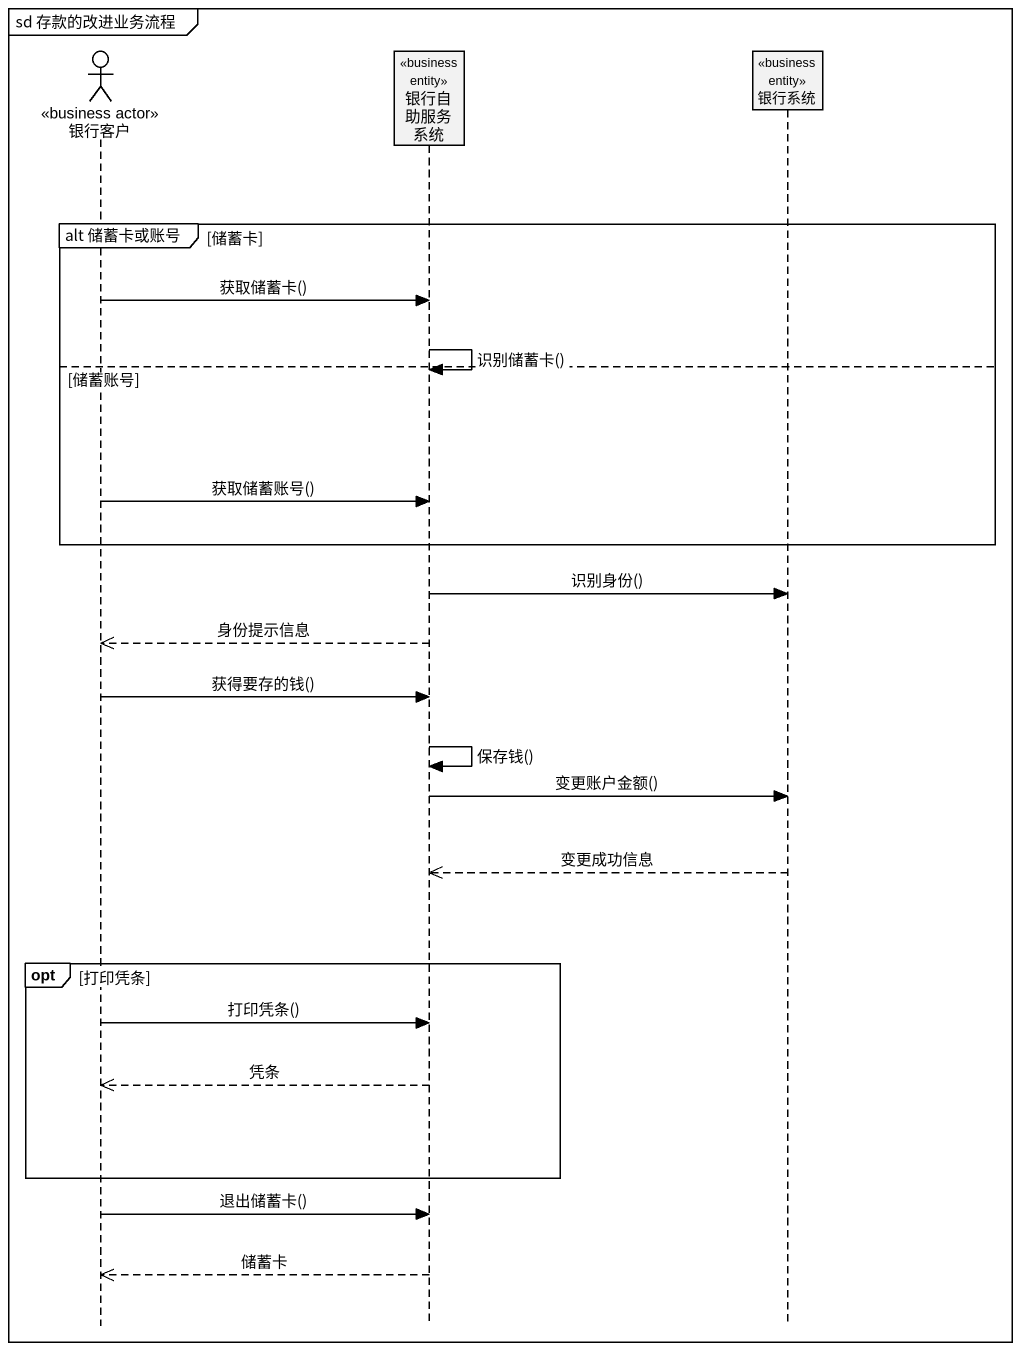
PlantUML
@startuml
mainframe sd 存款的改进业务流程
hide footbox
actor 银行客户 <<business actor>>
participant 银行自助服务系统 <<business entity>>
participant 银行系统 <<business entity>>

group alt 储蓄卡或账号 [储蓄卡]
  银行客户 -> 银行自助服务系统 : 获取储蓄卡()
  银行自助服务系统 -> 银行自助服务系统 : 识别储蓄卡()
else 储蓄账号
  银行客户 -> 银行自助服务系统 : 获取储蓄账号()
end
银行自助服务系统 -> 银行系统 : 识别身份()
银行自助服务系统 -->> 银行客户 : 身份提示信息
银行客户 -> 银行自助服务系统 : 获得要存的钱()
银行自助服务系统 -> 银行自助服务系统 : 保存钱()
银行自助服务系统 -> 银行系统 : 变更账户金额()
银行系统 -->> 银行自助服务系统 : 变更成功信息
opt 打印凭条
  银行客户 -> 银行自助服务系统 : 打印凭条()
  银行自助服务系统 -->> 银行客户 : 凭条
end
银行客户 -> 银行自助服务系统 : 退出储蓄卡()
银行自助服务系统 -->> 银行客户 : 储蓄卡
@enduml
